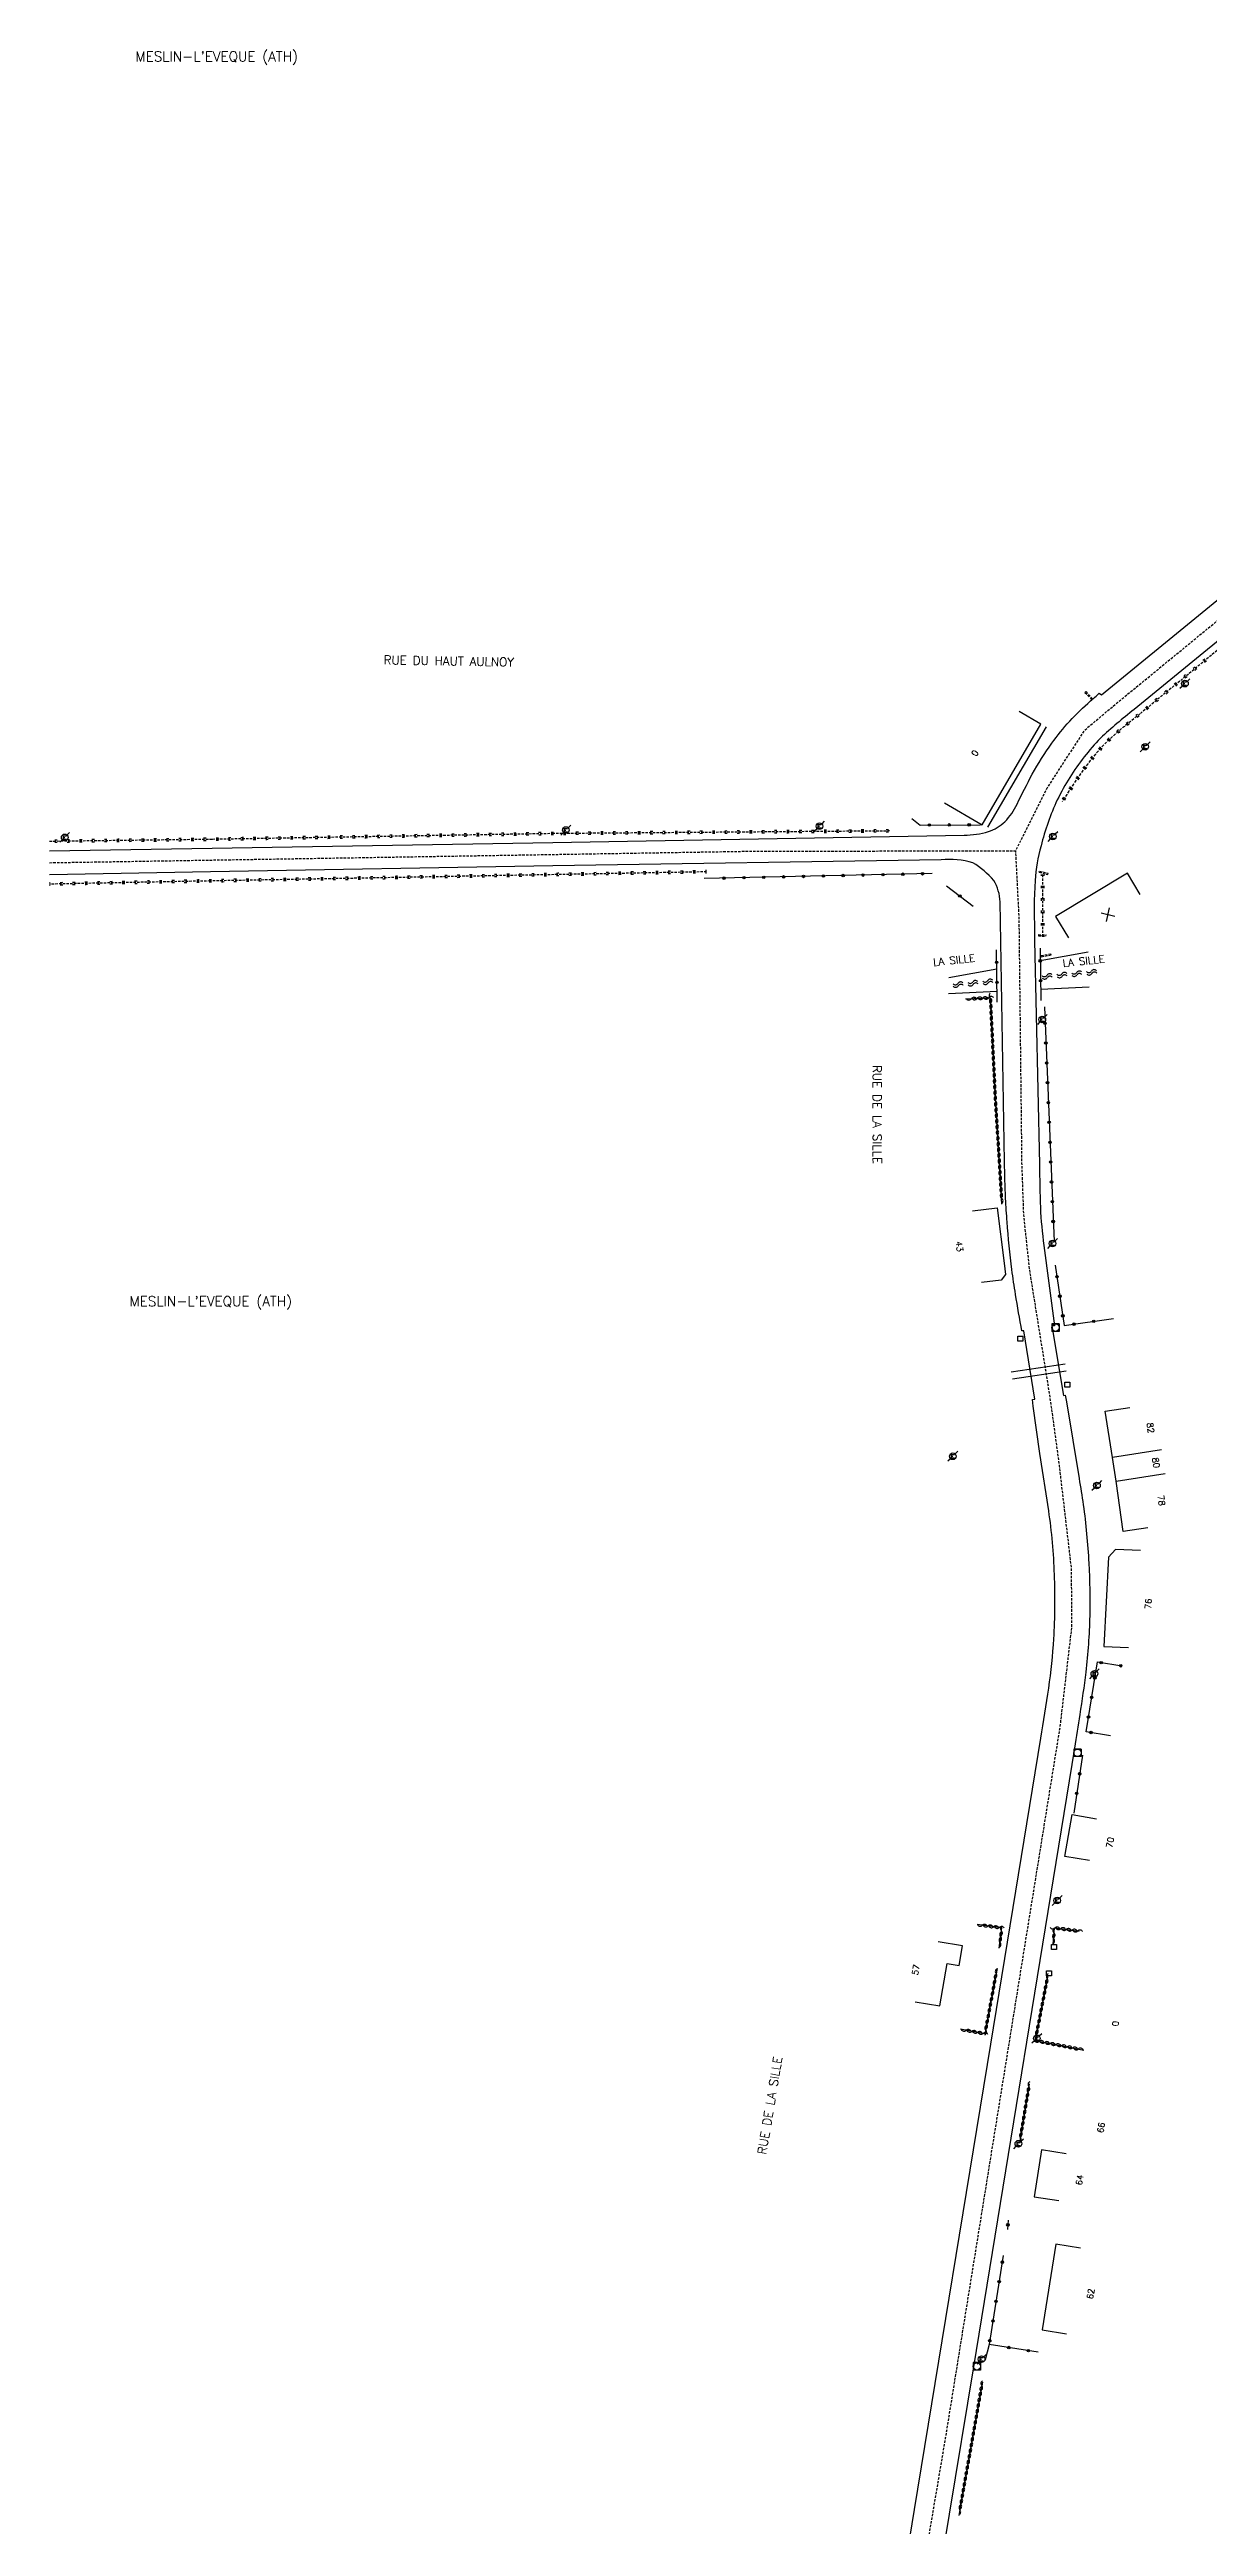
# Model space of a CAD drawing. Header units: millimetres. Extents: x 112999 to 114000, y 149000 to 150000.
# Drawn here: x 113000 to 113233.7, y 149488.7 to 149987.9 of the extents above; entities that cross this region are included whole.
import ezdxf
from ezdxf.enums import TextEntityAlignment as Align

# ---------------------------------------------------------------- set-up
doc = ezdxf.new("R2010")
doc.units = ezdxf.units.MM
doc.linetypes.add('DASHED', pattern=[0.75, 0.5, -0.25])
doc.layers.get('0').update_dxf_attribs({"linetype": 'CONTINUOUS'})
for name, color, linetype in [('W0001', 6, 'DASHED'), ('W0008', 7, 'CONTINUOUS'), ('W0100', 7, 'CONTINUOUS'), ('W0112', 1, 'DASHED'), ('W0220', 5, 'DASHED'), ('W0310', 3, 'CONTINUOUS'), ('W0322', 7, 'CONTINUOUS'), ('W0420', 7, 'CONTINUOUS'), ('W0471', 7, 'CONTINUOUS'), ('W0500', 5, 'DASHED'), ('W0700', 7, 'CONTINUOUS'), ('W0980', 7, 'CONTINUOUS'), ('W0989', 7, 'CONTINUOUS'), ('W0991', 7, 'CONTINUOUS'), ('W1102', 7, 'CONTINUOUS')]:
    doc.layers.add(name, color=color, linetype=linetype)
doc.styles.get("Standard").update_dxf_attribs({"font": 'romans.shx', "width": 0.85})

# ---------------------------------------------------------------- blocks, each defined once
blk = doc.blocks.new('t500o')
at = {"color": 0, "linetype": 'Continuous'}
for centre, start, end in [((-0.5, 0.625), 216.8699, 323.1301), ((0.5, -0.125), 36.8699, 143.1301), ((0.5, -0.625), 36.8699, 143.1301), ((-0.5, 0.125), 216.8699, 323.1301)]:
    blk.add_arc(centre, 0.625, start, end, dxfattribs=at)
blk = doc.blocks.new('t322o')
at = {"color": 0, "linetype": 'Continuous'}
for radius in [0.25, 0.15]:
    blk.add_circle((0, 0), radius, dxfattribs=at)
blk = doc.blocks.new('t310o')
at = {"color": 0, "linetype": 'Continuous'}
for centre, start, end in [((-0.5, 0.38), 216.8699, 323.1304), ((0.5, -0.37), 36.8699, 143.1303)]:
    blk.add_arc(centre, 0.625, start, end, dxfattribs=at)
blk = doc.blocks.new('t991o')
at = {"color": 0, "linetype": 'Continuous'}
for p, q in [((-1, 1), (1, -1)), ((-1, -1), (1, 1))]:
    blk.add_line(p, q, dxfattribs=at)
blk = doc.blocks.new('T471')
for p, q in [((-0.333334, 0.333334), (-0.333334, -0.333334)), ((-0.333334, 0.333334), (0.333334, 0.333334)), ((-0.333334, 0), (0, 0)), ((0.500001, 0.500001), (1.000002, 1.000002)), ((-0.500001, -0.500001), (-1.000002, -1.000002)), ((-0.333334, -0.333334), (0.333334, -0.333334))]:
    blk.add_line(p, q)
blk.add_ellipse((0, 0), major_axis=(0.471405, 0.471405), ratio=1, start_param=5.4977871438, end_param=11.780972451)
blk = doc.blocks.new('t112o')
at = {"color": 0, "linetype": 'Continuous'}
for p, q in [((-0.5, 0.5), (0.5, 0.5)), ((-0.5, -0.5), (-0.5, 0.5)), ((0.5, 0.5), (0.5, -0.5)), ((0.5, -0.5), (-0.5, -0.5))]:
    blk.add_line(p, q, dxfattribs=at)
blk = doc.blocks.new('T420')
for p, q in [((0.75, 0.75), (-0.75, 0.75)), ((-0.75, 0.75), (-0.75, -0.75)), ((0.75, 0.75), (0.75, -0.75)), ((0.75, -0.75), (-0.75, -0.75))]:
    blk.add_line(p, q)
blk.add_ellipse((0, 0), major_axis=(-0.53, 0.53), ratio=1, start_param=3.926991, end_param=10.210176)

msp = doc.modelspace()

# ---------------------------------------------------------------- linework, layer by layer
at = {"layer": 'W0001', "flags": 128}
for points in [[(113000, 149824), (113032.6, 149824.54), (113140.5, 149826.31), (113194.66, 149826.41), (113201, 149839.08), (113208.62, 149850.8), (113215.21, 149856.33), (113309.91, 149934.01), (113328.71, 149949.46)], [(113169.84, 149443.41), (113180.53, 149506.53), (113203.62, 149649.94), (113205.95, 149669.89), (113205.9, 149681.68), (113203.47, 149702.41), (113201.58, 149716.29), (113197.46, 149741.93), (113196.27, 149753.04), (113195.91, 149763.44), (113195.35, 149812.68), (113194.66, 149826.41)]]:
    msp.add_lwpolyline(points, dxfattribs=at)
at = {"layer": 'W0008'}
for p, q in [((113189, 149831.14), (113200.83, 149851.35)), ((113181.15, 149800.87), (113190.81, 149802.63)), ((113209.23, 149805.98), (113199.59, 149804.22)), ((113190.88, 149798.05), (113181.1, 149797.55)), ((113199.68, 149798.5), (113209.45, 149799))]:
    msp.add_line(p, q, dxfattribs=at)
at = {"layer": 'W0008', "flags": 128}
for points in [[(113309.62, 149929.45), (113218.49, 149854.86, 0.0243), (113211.72, 149849.1, 0.056), (113205.57, 149841.2, 0.0277), (113203.01, 149836.65, 0.0497), (113199.75, 149827.39, 0.0507), (113198.54, 149820.43), (113198.34, 149816.39), (113198.4, 149808.33), (113199.43, 149763.18, 0.0061), (113199.61, 149754.5, 0.0209), (113200.31, 149746.85), (113202.43, 149730.69), (113201.91, 149730.63), (113204.25, 149716.65), (113204.64, 149716.71), (113204.87, 149715.31), (113207.41, 149699.88, -0.0056), (113208.25, 149694.6, -0.0218), (113209.36, 149682.82, -0.0193), (113209.55, 149672.18, -0.0233), (113208.75, 149660.87, -0.0084), (113207.56, 149652.33, -0.0031), (113206.51, 149645.57), (113186.11, 149520.87), (113181.21, 149491.18), (113173.31, 149442.87)], [(113000, 149826.42), (113032.78, 149826.94), (113101.4, 149828.06), (113184.26, 149829.57, 0.0777), (113189.13, 149830.29, 0.1087), (113192.47, 149832.26, 0.0734), (113194.94, 149835.82, -0.0127), (113197.98, 149841.82, -0.0306), (113201.92, 149848.07, -0.0301), (113205.52, 149852.51, -0.0229), (113209.74, 149856.61, -0.002), (113211.48, 149858.16), (113211.94, 149857.8), (113272.79, 149907.58)], [(113171.16, 149473.06), (113174.24, 149492.1), (113189.64, 149585.9), (113199.68, 149647.54, 0.005), (113201.29, 149657.66, 0.0197), (113202.34, 149667.6, 0.0251), (113202.44, 149680.54, 0.0288), (113201.3, 149693.39), (113199.52, 149704.94), (113198.17, 149714.5), (113198, 149715.81), (113198.51, 149715.87), (113196.31, 149729.64), (113195.88, 149729.63, -0.0038), (113194.61, 149737, -0.0079), (113193.87, 149741.98, -0.0129), (113192.92, 149751.59, -0.0067), (113192.61, 149756.33, -0.0084), (113192.39, 149763.7), (113191.49, 149816.11, 0.1328), (113190.22, 149820.41, 0.0783), (113186.02, 149823.98, 0.094), (113179.6, 149824.57), (113101.38, 149823.34), (113032.43, 149822.13), (113000, 149821.58)]]:
    msp.add_lwpolyline(points, format="xyb", dxfattribs=at)
at = {"layer": 'W0100'}
for p, q in [((113217.17, 149821.9), (113202.67, 149813.16)), ((113219.75, 149817.62), (113217.17, 149821.9)), ((113202.67, 149813.16), (113205.25, 149808.88))]:
    msp.add_line(p, q, dxfattribs=at)
at = {"layer": 'W0100', "flags": 128}
for points in [[(113180.27, 149836.08), (113187.87, 149831.66), (113199.68, 149851.95), (113195.35, 149854.47)], [(113221.23, 149689.95), (113216.28, 149689.21), (113214.87, 149699.38), (113214.13, 149704.12), (113212.68, 149713.45), (113217.63, 149714.18)], [(113219.76, 149685.35), (113214.76, 149685.61), (113213.34, 149684.05), (113212.41, 149666.05), (113217.4, 149665.8)], [(113209.49, 149622.9), (113204.56, 149623.74), (113205.99, 149632.17), (113210.92, 149631.33)], [(113174.42, 149594.45), (113179.35, 149593.61), (113180.81, 149602.15), (113183.28, 149601.73), (113183.95, 149605.68), (113179.02, 149606.52)], [(113204.79, 149563.79), (113199.86, 149564.58), (113198.36, 149555.13), (113203.3, 149554.35)], [(113207.67, 149544.75), (113202.73, 149545.55), (113199.95, 149528.28), (113204.88, 149527.48)]]:
    msp.add_lwpolyline(points, dxfattribs=at)
at = {"layer": 'W0100'}
msp.add_lwpolyline([(113185.93, 149753.82), (113190.89, 149754.45), (113192.3, 149743.27), (113192.59, 149741), (113191.73, 149739.89), (113187.76, 149739.38)], dxfattribs=at)
at = {"layer": 'W0112'}
for p, q in [((113208.6, 149858.31), (113208.78, 149858.48)), ((113208.6, 149858.31), (113209.93, 149856.89)), ((113208.78, 149858.48), (113210.11, 149857.06)), ((113209.93, 149856.89), (113210.11, 149857.06)), ((113199.35, 149822.06), (113199.41, 149822.31)), ((113199.35, 149822.06), (113201.14, 149821.62)), ((113199.41, 149822.31), (113201.2, 149821.86)), ((113201.14, 149821.62), (113201.2, 149821.86)), ((113199.22, 149809.5), (113199.21, 149809.26)), ((113199.21, 149809.26), (113200.73, 149809.18)), ((113199.22, 149809.5), (113200.75, 149809.43)), ((113200.73, 149809.18), (113200.75, 149809.43)), ((113201.73, 149805.59), (113199.74, 149805.24)), ((113199.78, 149804.99), (113199.74, 149805.24)), ((113201.77, 149805.35), (113199.78, 149804.99)), ((113201.77, 149805.35), (113201.73, 149805.59))]:
    msp.add_line(p, q, dxfattribs=at)
at = {"layer": 'W0220'}
for p, q in [((113310.03, 149928.11), (113219.67, 149854)), ((113228.68, 149861.72), (113228.49, 149861.56)), ((113228.88, 149861.87), (113228.68, 149861.72)), ((113229, 149861.33), (113228.81, 149861.17)), ((113229.19, 149861.49), (113229, 149861.33)), ((113230.62, 149863.3), (113230.42, 149863.14)), ((113230.81, 149863.46), (113230.62, 149863.3)), ((113230.93, 149862.91), (113230.74, 149862.76)), ((113231.13, 149863.07), (113230.93, 149862.91)), ((113232.55, 149864.89), (113232.36, 149864.73)), ((113232.74, 149865.05), (113232.55, 149864.89)), ((113232.87, 149864.5), (113232.67, 149864.34)), ((113233.06, 149864.66), (113232.87, 149864.5)), ((113222.88, 149856.96), (113222.69, 149856.8)), ((113223.08, 149857.12), (113222.88, 149856.96)), ((113223.2, 149856.57), (113223.01, 149856.41)), ((113223.39, 149856.73), (113223.2, 149856.57)), ((113224.82, 149858.54), (113224.62, 149858.39)), ((113225.01, 149858.7), (113224.82, 149858.54)), ((113225.13, 149858.16), (113224.94, 149858)), ((113225.33, 149858.32), (113225.13, 149858.16)), ((113226.75, 149860.13), (113226.56, 149859.97)), ((113226.94, 149860.29), (113226.75, 149860.13)), ((113227.07, 149859.74), (113226.87, 149859.59)), ((113227.26, 149859.9), (113227.07, 149859.74)), ((113216.54, 149851.47), (113215.92, 149850.96)), ((113217.17, 149851.98), (113216.54, 149851.47)), ((113217.07, 149852.22), (113216.88, 149852.06)), ((113217.27, 149852.38), (113217.07, 149852.22)), ((113217.79, 149852.48), (113217.17, 149851.98)), ((113217.39, 149851.83), (113217.19, 149851.67)), ((113217.58, 149851.99), (113217.39, 149851.83)), ((113218.42, 149852.99), (113217.79, 149852.48)), ((113219.05, 149853.49), (113218.42, 149852.99)), ((113219.02, 149853.79), (113218.82, 149853.64)), ((113219.21, 149853.95), (113219.02, 149853.79)), ((113219.67, 149854), (113219.05, 149853.49)), ((113219.33, 149853.4), (113219.14, 149853.25)), ((113219.52, 149853.56), (113219.33, 149853.4)), ((113220.95, 149855.37), (113220.76, 149855.22)), ((113221.14, 149855.53), (113220.95, 149855.37)), ((113221.27, 149854.99), (113221.07, 149854.83)), ((113221.46, 149855.15), (113221.27, 149854.99)), ((113211.24, 149846.49), (113210.7, 149845.87)), ((113211.79, 149847.1), (113211.24, 149846.49)), ((113211.5, 149847.16), (113211.33, 149846.97)), ((113211.67, 149847.34), (113211.5, 149847.16)), ((113211.87, 149846.82), (113211.7, 149846.63)), ((113212.35, 149847.7), (113211.79, 149847.1)), ((113212.04, 149847), (113211.87, 149846.82)), ((113212.93, 149848.29), (113212.35, 149847.7)), ((113213.51, 149848.84), (113212.93, 149848.29)), ((113213.27, 149848.95), (113213.08, 149848.78)), ((113213.45, 149849.12), (113213.27, 149848.95)), ((113213.61, 149848.59), (113213.43, 149848.42)), ((113214.1, 149849.38), (113213.51, 149848.84)), ((113213.79, 149848.76), (113213.61, 149848.59)), ((113214.7, 149849.92), (113214.1, 149849.38)), ((113215.31, 149850.44), (113214.7, 149849.92)), ((113215.14, 149850.63), (113214.95, 149850.47)), ((113215.33, 149850.79), (113215.14, 149850.63)), ((113215.46, 149850.25), (113215.27, 149850.09)), ((113215.92, 149850.96), (113215.31, 149850.44)), ((113215.65, 149850.41), (113215.46, 149850.25)), ((113207.21, 149841.24), (113206.75, 149840.55)), ((113206.89, 149841.2), (113206.75, 149841)), ((113207.03, 149841.41), (113206.89, 149841.2)), ((113207.69, 149841.92), (113207.21, 149841.24)), ((113208.17, 149842.6), (113207.69, 149841.92)), ((113208.66, 149843.27), (113208.17, 149842.6)), ((113208.33, 149843.25), (113208.19, 149843.05)), ((113208.48, 149843.46), (113208.33, 149843.25)), ((113208.74, 149842.96), (113208.59, 149842.76)), ((113209.15, 149843.93), (113208.66, 149843.27)), ((113208.88, 149843.16), (113208.74, 149842.96)), ((113209.66, 149844.59), (113209.15, 149843.93)), ((113210.17, 149845.23), (113209.66, 149844.59)), ((113209.86, 149845.25), (113209.71, 149845.05)), ((113210.02, 149845.44), (113209.86, 149845.25)), ((113210.25, 149844.93), (113210.1, 149844.74)), ((113210.7, 149845.87), (113210.17, 149845.23)), ((113210.41, 149845.13), (113210.25, 149844.93)), ((113204.47, 149837.04), (113204.02, 149836.34)), ((113204.15, 149837.01), (113204.02, 149836.8)), ((113204.29, 149837.22), (113204.15, 149837.01)), ((113204.57, 149836.74), (113204.44, 149836.53)), ((113204.92, 149837.75), (113204.47, 149837.04)), ((113204.71, 149836.95), (113204.57, 149836.74)), ((113205.37, 149838.45), (113204.92, 149837.75)), ((113205.83, 149839.15), (113205.37, 149838.45)), ((113205.5, 149839.12), (113205.37, 149838.91)), ((113205.64, 149839.33), (113205.5, 149839.12)), ((113205.92, 149838.84), (113205.79, 149838.63)), ((113206.28, 149839.85), (113205.83, 149839.15)), ((113206.06, 149839.05), (113205.92, 149838.84)), ((113206.75, 149840.55), (113206.28, 149839.85)), ((113207.3, 149840.92), (113207.16, 149840.72)), ((113207.44, 149841.13), (113207.3, 149840.92)), ((113000, 149828.35), (113032.83, 149828.77)), ((113001.04, 149828.62), (113001.29, 149828.62)), ((113001.05, 149828.12), (113001.3, 149828.12)), ((113001.29, 149828.62), (113001.54, 149828.62)), ((113001.3, 149828.12), (113001.55, 149828.12)), ((113003.54, 149828.65), (113003.79, 149828.65)), ((113003.55, 149828.15), (113003.8, 149828.15)), ((113003.79, 149828.65), (113004.04, 149828.65)), ((113003.8, 149828.15), (113004.05, 149828.15)), ((113006.04, 149828.68), (113006.29, 149828.68)), ((113006.05, 149828.18), (113006.3, 149828.18)), ((113006.29, 149828.68), (113006.54, 149828.68)), ((113006.3, 149828.18), (113006.55, 149828.18)), ((113008.54, 149828.71), (113008.79, 149828.71)), ((113008.55, 149828.21), (113008.8, 149828.21)), ((113008.79, 149828.71), (113009.04, 149828.72)), ((113008.8, 149828.21), (113009.05, 149828.22)), ((113011.04, 149828.74), (113011.29, 149828.74)), ((113011.05, 149828.24), (113011.3, 149828.24)), ((113011.29, 149828.74), (113011.54, 149828.75)), ((113011.3, 149828.24), (113011.55, 149828.25)), ((113013.54, 149828.77), (113013.79, 149828.78)), ((113013.54, 149828.27), (113013.79, 149828.28)), ((113013.79, 149828.78), (113014.04, 149828.78)), ((113013.79, 149828.28), (113014.04, 149828.28)), ((113016.04, 149828.8), (113016.29, 149828.81)), ((113016.04, 149828.3), (113016.29, 149828.31)), ((113016.29, 149828.81), (113016.54, 149828.81)), ((113016.29, 149828.31), (113016.54, 149828.31)), ((113018.54, 149828.84), (113018.79, 149828.84)), ((113018.54, 149828.34), (113018.79, 149828.34)), ((113018.79, 149828.84), (113019.04, 149828.84)), ((113018.79, 149828.34), (113019.04, 149828.34)), ((113021.04, 149828.87), (113021.29, 149828.87)), ((113021.04, 149828.37), (113021.29, 149828.37)), ((113021.29, 149828.87), (113021.54, 149828.87)), ((113021.29, 149828.37), (113021.54, 149828.37)), ((113023.54, 149828.9), (113023.79, 149828.9)), ((113023.54, 149828.4), (113023.79, 149828.4)), ((113023.79, 149828.9), (113024.04, 149828.91)), ((113023.79, 149828.4), (113024.04, 149828.41)), ((113026.04, 149828.93), (113026.29, 149828.93)), ((113026.04, 149828.43), (113026.29, 149828.43)), ((113026.29, 149828.93), (113026.54, 149828.94)), ((113026.29, 149828.43), (113026.54, 149828.44)), ((113028.54, 149828.96), (113028.79, 149828.97)), ((113028.54, 149828.46), (113028.79, 149828.47)), ((113028.79, 149828.97), (113029.04, 149828.97)), ((113028.79, 149828.47), (113029.04, 149828.47)), ((113031.04, 149828.99), (113031.29, 149829)), ((113031.04, 149828.49), (113031.29, 149828.5)), ((113031.29, 149829), (113031.54, 149829)), ((113031.29, 149828.5), (113031.54, 149828.5)), ((113032.83, 149828.77), (113101.29, 149829.93)), ((113033.54, 149829.03), (113033.79, 149829.03)), ((113033.54, 149828.53), (113033.79, 149828.53)), ((113033.79, 149829.03), (113034.04, 149829.04)), ((113033.79, 149828.53), (113034.04, 149828.54)), ((113036.04, 149829.07), (113036.29, 149829.07)), ((113036.04, 149828.57), (113036.29, 149828.57)), ((113036.29, 149829.07), (113036.54, 149829.08)), ((113036.29, 149828.57), (113036.54, 149828.58)), ((113038.54, 149829.11), (113038.79, 149829.12)), ((113038.54, 149828.61), (113038.79, 149828.62)), ((113038.79, 149829.12), (113039.04, 149829.12)), ((113038.79, 149828.62), (113039.04, 149828.62)), ((113041.03, 149829.16), (113041.28, 149829.16)), ((113041.04, 149828.66), (113041.29, 149828.66)), ((113041.28, 149829.16), (113041.53, 149829.16)), ((113041.29, 149828.66), (113041.54, 149828.66)), ((113043.53, 149829.2), (113043.78, 149829.2)), ((113043.54, 149828.7), (113043.79, 149828.7)), ((113043.78, 149829.2), (113044.03, 149829.21)), ((113043.79, 149828.7), (113044.04, 149828.71)), ((113046.03, 149829.24), (113046.28, 149829.24)), ((113046.04, 149828.74), (113046.29, 149828.74)), ((113046.28, 149829.24), (113046.53, 149829.25)), ((113046.29, 149828.74), (113046.54, 149828.75)), ((113048.53, 149829.28), (113048.78, 149829.29)), ((113048.54, 149828.78), (113048.79, 149828.79)), ((113048.78, 149829.29), (113049.03, 149829.29)), ((113048.79, 149828.79), (113049.04, 149828.79)), ((113051.03, 149829.33), (113051.28, 149829.33)), ((113051.04, 149828.83), (113051.29, 149828.83)), ((113051.28, 149829.33), (113051.53, 149829.33)), ((113051.29, 149828.83), (113051.54, 149828.83)), ((113053.53, 149829.37), (113053.78, 149829.37)), ((113053.54, 149828.87), (113053.79, 149828.87)), ((113053.78, 149829.37), (113054.03, 149829.38)), ((113053.79, 149828.87), (113054.04, 149828.88)), ((113056.03, 149829.41), (113056.28, 149829.41)), ((113056.04, 149828.91), (113056.29, 149828.92)), ((113056.28, 149829.41), (113056.53, 149829.42)), ((113056.29, 149828.92), (113056.54, 149828.92)), ((113058.53, 149829.45), (113058.78, 149829.46)), ((113058.54, 149828.95), (113058.79, 149828.96)), ((113058.78, 149829.46), (113059.03, 149829.46)), ((113058.79, 149828.96), (113059.04, 149828.96)), ((113061.03, 149829.5), (113061.28, 149829.5)), ((113061.04, 149829), (113061.29, 149829)), ((113061.28, 149829.5), (113061.53, 149829.5)), ((113061.29, 149829), (113061.54, 149829)), ((113063.53, 149829.54), (113063.78, 149829.54)), ((113063.54, 149829.04), (113063.79, 149829.04)), ((113063.78, 149829.54), (113064.03, 149829.55)), ((113063.79, 149829.04), (113064.04, 149829.05)), ((113066.03, 149829.58), (113066.28, 149829.58)), ((113066.04, 149829.08), (113066.29, 149829.08)), ((113066.28, 149829.58), (113066.53, 149829.59)), ((113066.29, 149829.08), (113066.54, 149829.09)), ((113068.53, 149829.62), (113068.78, 149829.63)), ((113068.54, 149829.12), (113068.79, 149829.13)), ((113068.78, 149829.63), (113069.03, 149829.63)), ((113068.79, 149829.13), (113069.04, 149829.13)), ((113071.03, 149829.67), (113071.28, 149829.67)), ((113071.04, 149829.17), (113071.29, 149829.17)), ((113071.28, 149829.67), (113071.53, 149829.67)), ((113071.29, 149829.17), (113071.54, 149829.17)), ((113073.53, 149829.71), (113073.78, 149829.71)), ((113073.54, 149829.21), (113073.79, 149829.21)), ((113073.78, 149829.71), (113074.03, 149829.72)), ((113073.79, 149829.21), (113074.04, 149829.22)), ((113076.03, 149829.75), (113076.28, 149829.76)), ((113076.04, 149829.25), (113076.29, 149829.26)), ((113076.28, 149829.76), (113076.53, 149829.76)), ((113076.29, 149829.26), (113076.54, 149829.26)), ((113078.53, 149829.79), (113078.78, 149829.8)), ((113078.54, 149829.29), (113078.79, 149829.3)), ((113078.78, 149829.8), (113079.03, 149829.8)), ((113078.79, 149829.3), (113079.04, 149829.3)), ((113081.03, 149829.84), (113081.28, 149829.84)), ((113081.04, 149829.34), (113081.29, 149829.34)), ((113081.28, 149829.84), (113081.53, 149829.84)), ((113081.29, 149829.34), (113081.54, 149829.34)), ((113083.53, 149829.88), (113083.78, 149829.88)), ((113083.54, 149829.38), (113083.79, 149829.38)), ((113083.78, 149829.88), (113084.03, 149829.89)), ((113083.79, 149829.38), (113084.04, 149829.39)), ((113086.03, 149829.92), (113086.28, 149829.92)), ((113086.04, 149829.42), (113086.29, 149829.43)), ((113086.28, 149829.92), (113086.53, 149829.93)), ((113086.29, 149829.43), (113086.54, 149829.43)), ((113088.53, 149829.96), (113088.78, 149829.97)), ((113088.54, 149829.46), (113088.79, 149829.47)), ((113088.78, 149829.97), (113089.03, 149829.97)), ((113088.79, 149829.47), (113089.04, 149829.47)), ((113091.03, 149830.01), (113091.28, 149830.01)), ((113091.04, 149829.51), (113091.29, 149829.51)), ((113091.28, 149830.01), (113091.53, 149830.01)), ((113091.29, 149829.51), (113091.54, 149829.51)), ((113093.53, 149830.05), (113093.78, 149830.05)), ((113093.54, 149829.55), (113093.79, 149829.55)), ((113093.78, 149830.05), (113094.03, 149830.06)), ((113093.79, 149829.55), (113094.04, 149829.56)), ((113096.03, 149830.09), (113096.28, 149830.1)), ((113096.04, 149829.59), (113096.29, 149829.6)), ((113096.28, 149830.1), (113096.53, 149830.1)), ((113096.29, 149829.6), (113096.54, 149829.6)), ((113098.53, 149830.13), (113098.78, 149830.14)), ((113098.54, 149829.63), (113098.79, 149829.64)), ((113098.78, 149830.14), (113099.03, 149830.14)), ((113098.79, 149829.64), (113099.04, 149829.64)), ((113101.03, 149830.18), (113101.28, 149830.18)), ((113101.03, 149829.68), (113101.28, 149829.68)), ((113101.28, 149830.18), (113101.28, 149830.18)), ((113101.28, 149829.68), (113101.29, 149829.68)), ((113101.29, 149829.93), (113169.23, 149830.46)), ((113101.29, 149830.18), (113101.53, 149830.18)), ((113101.29, 149829.68), (113101.53, 149829.68)), ((113103.53, 149830.2), (113103.78, 149830.2)), ((113103.53, 149829.7), (113103.78, 149829.7)), ((113103.78, 149830.2), (113104.03, 149830.2)), ((113103.78, 149829.7), (113104.03, 149829.7)), ((113106.03, 149830.22), (113106.28, 149830.22)), ((113106.03, 149829.72), (113106.28, 149829.72)), ((113106.28, 149830.22), (113106.53, 149830.22)), ((113106.28, 149829.72), (113106.53, 149829.72)), ((113108.53, 149830.24), (113108.78, 149830.24)), ((113108.53, 149829.74), (113108.78, 149829.74)), ((113108.78, 149830.24), (113109.03, 149830.24)), ((113108.78, 149829.74), (113109.03, 149829.74)), ((113111.03, 149830.26), (113111.28, 149830.26)), ((113111.03, 149829.76), (113111.28, 149829.76)), ((113111.28, 149830.26), (113111.53, 149830.26)), ((113111.28, 149829.76), (113111.53, 149829.76)), ((113113.53, 149830.28), (113113.78, 149830.28)), ((113113.53, 149829.78), (113113.78, 149829.78)), ((113113.78, 149830.28), (113114.03, 149830.28)), ((113113.78, 149829.78), (113114.03, 149829.78)), ((113116.03, 149830.3), (113116.28, 149830.3)), ((113116.03, 149829.8), (113116.28, 149829.8)), ((113116.28, 149830.3), (113116.53, 149830.3)), ((113116.28, 149829.8), (113116.53, 149829.8)), ((113118.53, 149830.32), (113118.78, 149830.32)), ((113118.53, 149829.82), (113118.78, 149829.82)), ((113118.78, 149830.32), (113119.03, 149830.32)), ((113118.78, 149829.82), (113119.03, 149829.82)), ((113121.03, 149830.34), (113121.28, 149830.34)), ((113121.03, 149829.84), (113121.28, 149829.84)), ((113121.28, 149830.34), (113121.53, 149830.34)), ((113121.28, 149829.84), (113121.53, 149829.84)), ((113123.53, 149830.35), (113123.78, 149830.36)), ((113123.53, 149829.85), (113123.78, 149829.86)), ((113123.78, 149830.36), (113124.03, 149830.36)), ((113123.78, 149829.86), (113124.03, 149829.86)), ((113126.03, 149830.37), (113126.28, 149830.38)), ((113126.03, 149829.87), (113126.28, 149829.88)), ((113126.28, 149830.38), (113126.53, 149830.38)), ((113126.28, 149829.88), (113126.53, 149829.88)), ((113128.53, 149830.39), (113128.78, 149830.4)), ((113128.53, 149829.89), (113128.78, 149829.9)), ((113128.78, 149830.4), (113129.03, 149830.4)), ((113128.78, 149829.9), (113129.03, 149829.9)), ((113131.03, 149830.41), (113131.28, 149830.42)), ((113131.03, 149829.91), (113131.28, 149829.92)), ((113131.28, 149830.42), (113131.53, 149830.42)), ((113131.28, 149829.92), (113131.53, 149829.92)), ((113133.53, 149830.43), (113133.78, 149830.44)), ((113133.53, 149829.93), (113133.78, 149829.94)), ((113133.78, 149830.44), (113134.03, 149830.44)), ((113133.78, 149829.94), (113134.03, 149829.94)), ((113136.03, 149830.45), (113136.28, 149830.45)), ((113136.03, 149829.95), (113136.28, 149829.95)), ((113136.28, 149830.45), (113136.53, 149830.46)), ((113136.28, 149829.95), (113136.53, 149829.96)), ((113138.53, 149830.47), (113138.78, 149830.47)), ((113138.53, 149829.97), (113138.78, 149829.97)), ((113138.78, 149830.47), (113139.03, 149830.48)), ((113138.78, 149829.97), (113139.03, 149829.98)), ((113141.03, 149830.49), (113141.28, 149830.49)), ((113141.03, 149829.99), (113141.28, 149829.99)), ((113141.28, 149830.49), (113141.53, 149830.5)), ((113141.28, 149829.99), (113141.53, 149830)), ((113143.53, 149830.51), (113143.78, 149830.51)), ((113143.53, 149830.01), (113143.78, 149830.01)), ((113143.78, 149830.51), (113144.03, 149830.52)), ((113143.78, 149830.01), (113144.03, 149830.02)), ((113146.03, 149830.53), (113146.28, 149830.53)), ((113146.03, 149830.03), (113146.28, 149830.03)), ((113146.28, 149830.53), (113146.53, 149830.54)), ((113146.28, 149830.03), (113146.53, 149830.04)), ((113148.53, 149830.55), (113148.78, 149830.55)), ((113148.53, 149830.05), (113148.78, 149830.05)), ((113148.78, 149830.55), (113149.03, 149830.56)), ((113148.78, 149830.05), (113149.03, 149830.06)), ((113151.03, 149830.57), (113151.28, 149830.57)), ((113151.03, 149830.07), (113151.28, 149830.07)), ((113151.28, 149830.57), (113151.53, 149830.57)), ((113151.28, 149830.07), (113151.53, 149830.07)), ((113153.53, 149830.59), (113153.78, 149830.59)), ((113153.53, 149830.09), (113153.78, 149830.09)), ((113153.78, 149830.59), (113154.03, 149830.59)), ((113153.78, 149830.09), (113154.03, 149830.09)), ((113156.03, 149830.61), (113156.28, 149830.61)), ((113156.03, 149830.11), (113156.28, 149830.11)), ((113156.28, 149830.61), (113156.53, 149830.61)), ((113156.28, 149830.11), (113156.53, 149830.11)), ((113158.53, 149830.63), (113158.78, 149830.63)), ((113158.53, 149830.13), (113158.78, 149830.13)), ((113158.78, 149830.63), (113159.03, 149830.63)), ((113158.78, 149830.13), (113159.03, 149830.13)), ((113161.03, 149830.65), (113161.28, 149830.65)), ((113161.03, 149830.15), (113161.28, 149830.15)), ((113161.28, 149830.65), (113161.53, 149830.65)), ((113161.28, 149830.15), (113161.53, 149830.15)), ((113163.53, 149830.67), (113163.78, 149830.67)), ((113163.53, 149830.17), (113163.78, 149830.17)), ((113163.78, 149830.67), (113164.03, 149830.67)), ((113163.78, 149830.17), (113164.03, 149830.17)), ((113166.03, 149830.69), (113166.28, 149830.69)), ((113166.03, 149830.19), (113166.28, 149830.19)), ((113166.28, 149830.69), (113166.53, 149830.69)), ((113166.28, 149830.19), (113166.53, 149830.19)), ((113168.53, 149830.71), (113168.78, 149830.71)), ((113168.53, 149830.21), (113168.78, 149830.21)), ((113168.78, 149830.71), (113169.03, 149830.71)), ((113168.78, 149830.21), (113169.03, 149830.21)), ((113132.38, 149822.16), (113032.4, 149820.32)), ((113064.88, 149821.16), (113064.63, 149821.16)), ((113065.13, 149821.17), (113064.88, 149821.16)), ((113067.38, 149821.21), (113067.13, 149821.21)), ((113067.63, 149821.22), (113067.38, 149821.21)), ((113069.88, 149821.26), (113069.63, 149821.25)), ((113070.13, 149821.26), (113069.88, 149821.26)), ((113072.38, 149821.3), (113072.13, 149821.3)), ((113072.63, 149821.31), (113072.38, 149821.3)), ((113074.88, 149821.35), (113074.63, 149821.34)), ((113075.13, 149821.35), (113074.88, 149821.35)), ((113077.38, 149821.39), (113077.13, 149821.39)), ((113077.63, 149821.4), (113077.38, 149821.39)), ((113079.88, 149821.44), (113079.63, 149821.44)), ((113080.13, 149821.45), (113079.88, 149821.44)), ((113082.38, 149821.49), (113082.13, 149821.48)), ((113082.63, 149821.49), (113082.38, 149821.49)), ((113084.88, 149821.53), (113084.63, 149821.53)), ((113085.13, 149821.54), (113084.88, 149821.53)), ((113087.38, 149821.58), (113087.13, 149821.57)), ((113087.63, 149821.58), (113087.38, 149821.58)), ((113089.88, 149821.63), (113089.63, 149821.62)), ((113090.13, 149821.63), (113089.88, 149821.63)), ((113092.38, 149821.67), (113092.13, 149821.67)), ((113092.39, 149821.17), (113092.14, 149821.17)), ((113092.63, 149821.68), (113092.38, 149821.67)), ((113092.64, 149821.18), (113092.39, 149821.17)), ((113094.88, 149821.72), (113094.63, 149821.71)), ((113094.89, 149821.22), (113094.64, 149821.21)), ((113095.13, 149821.72), (113094.88, 149821.72)), ((113095.14, 149821.22), (113094.89, 149821.22)), ((113097.38, 149821.76), (113097.13, 149821.76)), ((113097.39, 149821.26), (113097.14, 149821.26)), ((113097.63, 149821.77), (113097.38, 149821.76)), ((113097.64, 149821.27), (113097.39, 149821.26)), ((113099.88, 149821.81), (113099.63, 149821.81)), ((113099.89, 149821.31), (113099.64, 149821.31)), ((113100.13, 149821.81), (113099.88, 149821.81)), ((113100.14, 149821.31), (113099.89, 149821.31)), ((113102.38, 149821.86), (113102.13, 149821.85)), ((113102.38, 149821.36), (113102.13, 149821.35)), ((113102.63, 149821.86), (113102.38, 149821.86)), ((113102.63, 149821.36), (113102.38, 149821.36)), ((113104.88, 149821.9), (113104.63, 149821.9)), ((113104.88, 149821.4), (113104.63, 149821.4)), ((113105.12, 149821.91), (113104.88, 149821.9)), ((113105.13, 149821.41), (113104.88, 149821.4)), ((113107.37, 149821.95), (113107.12, 149821.94)), ((113107.38, 149821.45), (113107.13, 149821.44)), ((113107.62, 149821.95), (113107.37, 149821.95)), ((113107.63, 149821.45), (113107.38, 149821.45)), ((113109.87, 149821.99), (113109.62, 149821.99)), ((113109.88, 149821.49), (113109.63, 149821.49)), ((113110.12, 149822), (113109.87, 149821.99)), ((113110.13, 149821.5), (113109.88, 149821.49)), ((113112.37, 149822.04), (113112.12, 149822.04)), ((113112.38, 149821.54), (113112.13, 149821.54)), ((113112.62, 149822.04), (113112.37, 149822.04)), ((113112.63, 149821.55), (113112.38, 149821.54)), ((113114.87, 149822.09), (113114.62, 149822.08)), ((113114.88, 149821.59), (113114.63, 149821.58)), ((113115.12, 149822.09), (113114.87, 149822.09)), ((113115.13, 149821.59), (113114.88, 149821.59)), ((113117.37, 149822.13), (113117.12, 149822.13)), ((113117.38, 149821.63), (113117.13, 149821.63)), ((113117.62, 149822.14), (113117.37, 149822.13)), ((113117.63, 149821.64), (113117.38, 149821.63)), ((113119.87, 149822.18), (113119.62, 149822.17)), ((113119.88, 149821.68), (113119.63, 149821.67)), ((113120.12, 149822.18), (113119.87, 149822.18)), ((113120.13, 149821.68), (113119.88, 149821.68)), ((113122.37, 149822.22), (113122.12, 149822.22)), ((113122.38, 149821.72), (113122.13, 149821.72)), ((113122.62, 149822.23), (113122.37, 149822.22)), ((113122.63, 149821.73), (113122.38, 149821.72)), ((113124.87, 149822.27), (113124.62, 149822.27)), ((113124.88, 149821.77), (113124.63, 149821.77)), ((113125.12, 149822.28), (113124.87, 149822.27)), ((113125.13, 149821.78), (113124.88, 149821.77)), ((113127.37, 149822.32), (113127.12, 149822.31)), ((113127.38, 149821.82), (113127.13, 149821.81)), ((113127.62, 149822.32), (113127.37, 149822.32)), ((113127.63, 149821.82), (113127.38, 149821.82)), ((113129.87, 149822.36), (113129.62, 149822.36)), ((113129.88, 149821.86), (113129.63, 149821.86)), ((113130.12, 149822.37), (113129.87, 149822.36)), ((113130.13, 149821.87), (113129.88, 149821.86)), ((113132.37, 149822.41), (113132.12, 149822.4)), ((113132.38, 149821.91), (113132.13, 149821.9)), ((113199.79, 149821.59), (113199.79, 149821.34)), ((113200.04, 149821.59), (113200.03, 149809.19)), ((113200.29, 149821.59), (113200.29, 149821.34)), ((113032.4, 149820.32), (113000, 149819.68)), ((113000.14, 149819.93), (113000, 149819.93)), ((113000.15, 149819.43), (113000, 149819.43)), ((113002.39, 149819.97), (113002.14, 149819.97)), ((113002.4, 149819.47), (113002.15, 149819.47)), ((113002.64, 149819.98), (113002.39, 149819.97)), ((113002.65, 149819.48), (113002.4, 149819.47)), ((113004.89, 149820.02), (113004.64, 149820.02)), ((113004.9, 149819.52), (113004.65, 149819.52)), ((113005.14, 149820.03), (113004.89, 149820.02)), ((113005.15, 149819.53), (113004.9, 149819.52)), ((113007.39, 149820.07), (113007.14, 149820.07)), ((113007.4, 149819.57), (113007.15, 149819.57)), ((113007.64, 149820.08), (113007.39, 149820.07)), ((113007.65, 149819.58), (113007.4, 149819.57)), ((113009.89, 149820.12), (113009.64, 149820.12)), ((113009.9, 149819.62), (113009.65, 149819.62)), ((113010.14, 149820.13), (113009.89, 149820.12)), ((113010.15, 149819.63), (113009.9, 149819.62)), ((113012.39, 149820.17), (113012.14, 149820.17)), ((113012.4, 149819.67), (113012.15, 149819.67)), ((113012.64, 149820.18), (113012.39, 149820.17)), ((113012.65, 149819.68), (113012.4, 149819.67)), ((113014.89, 149820.22), (113014.64, 149820.21)), ((113014.9, 149819.72), (113014.65, 149819.71)), ((113015.14, 149820.22), (113014.89, 149820.22)), ((113015.15, 149819.72), (113014.9, 149819.72)), ((113017.39, 149820.27), (113017.14, 149820.26)), ((113017.4, 149819.77), (113017.15, 149819.76)), ((113017.64, 149820.27), (113017.39, 149820.27)), ((113017.65, 149819.77), (113017.4, 149819.77)), ((113019.89, 149820.32), (113019.64, 149820.31)), ((113019.9, 149819.82), (113019.65, 149819.81)), ((113020.14, 149820.32), (113019.89, 149820.32)), ((113020.15, 149819.82), (113019.9, 149819.82)), ((113022.39, 149820.37), (113022.14, 149820.36)), ((113022.4, 149819.87), (113022.15, 149819.86)), ((113022.64, 149820.37), (113022.39, 149820.37)), ((113022.65, 149819.87), (113022.4, 149819.87)), ((113024.89, 149820.42), (113024.64, 149820.41)), ((113024.9, 149819.92), (113024.65, 149819.91)), ((113025.14, 149820.42), (113024.89, 149820.42)), ((113025.15, 149819.92), (113024.9, 149819.92)), ((113027.39, 149820.47), (113027.14, 149820.46)), ((113027.4, 149819.97), (113027.15, 149819.96)), ((113027.64, 149820.47), (113027.39, 149820.47)), ((113027.65, 149819.97), (113027.4, 149819.97)), ((113029.89, 149820.52), (113029.64, 149820.51)), ((113029.9, 149820.02), (113029.65, 149820.01)), ((113030.14, 149820.52), (113029.89, 149820.52)), ((113030.15, 149820.02), (113029.9, 149820.02)), ((113032.39, 149820.57), (113032.14, 149820.56)), ((113032.4, 149820.07), (113032.15, 149820.06)), ((113032.4, 149820.57), (113032.39, 149820.57)), ((113032.64, 149820.57), (113032.4, 149820.57)), ((113032.41, 149820.07), (113032.4, 149820.07)), ((113032.65, 149820.07), (113032.41, 149820.07)), ((113034.89, 149820.61), (113034.64, 149820.61)), ((113034.9, 149820.11), (113034.65, 149820.11)), ((113035.14, 149820.62), (113034.89, 149820.61)), ((113035.15, 149820.12), (113034.9, 149820.11)), ((113037.39, 149820.66), (113037.14, 149820.65)), ((113037.4, 149820.16), (113037.15, 149820.15)), ((113037.64, 149820.66), (113037.39, 149820.66)), ((113037.65, 149820.16), (113037.4, 149820.16)), ((113039.89, 149820.7), (113039.64, 149820.7)), ((113039.9, 149820.2), (113039.65, 149820.2)), ((113040.14, 149820.71), (113039.89, 149820.7)), ((113040.15, 149820.21), (113039.9, 149820.2)), ((113042.39, 149820.75), (113042.14, 149820.75)), ((113042.39, 149820.25), (113042.14, 149820.25)), ((113042.64, 149820.75), (113042.39, 149820.75)), ((113042.64, 149820.25), (113042.39, 149820.25)), ((113044.89, 149820.8), (113044.64, 149820.79)), ((113044.89, 149820.3), (113044.64, 149820.29)), ((113045.14, 149820.8), (113044.89, 149820.8)), ((113045.14, 149820.3), (113044.89, 149820.3)), ((113047.38, 149820.84), (113047.13, 149820.84)), ((113047.39, 149820.34), (113047.14, 149820.34)), ((113047.63, 149820.85), (113047.38, 149820.84)), ((113047.64, 149820.35), (113047.39, 149820.34)), ((113049.88, 149820.89), (113049.63, 149820.88)), ((113049.89, 149820.39), (113049.64, 149820.38)), ((113050.13, 149820.89), (113049.88, 149820.89)), ((113050.14, 149820.39), (113049.89, 149820.39)), ((113052.38, 149820.93), (113052.13, 149820.93)), ((113052.39, 149820.43), (113052.14, 149820.43)), ((113052.63, 149820.94), (113052.38, 149820.93)), ((113052.64, 149820.44), (113052.39, 149820.43)), ((113054.88, 149820.98), (113054.63, 149820.98)), ((113054.89, 149820.48), (113054.64, 149820.48)), ((113055.13, 149820.98), (113054.88, 149820.98)), ((113055.14, 149820.48), (113054.89, 149820.48)), ((113057.38, 149821.03), (113057.13, 149821.02)), ((113057.39, 149820.53), (113057.14, 149820.52)), ((113057.63, 149821.03), (113057.38, 149821.03)), ((113057.64, 149820.53), (113057.39, 149820.53)), ((113059.88, 149821.07), (113059.63, 149821.07)), ((113059.89, 149820.57), (113059.64, 149820.57)), ((113060.13, 149821.08), (113059.88, 149821.07)), ((113060.14, 149820.58), (113059.89, 149820.57)), ((113062.38, 149821.12), (113062.13, 149821.11)), ((113062.39, 149820.62), (113062.14, 149820.61)), ((113062.63, 149821.12), (113062.38, 149821.12)), ((113062.64, 149820.62), (113062.39, 149820.62)), ((113064.89, 149820.66), (113064.64, 149820.66)), ((113065.14, 149820.67), (113064.89, 149820.66)), ((113067.39, 149820.71), (113067.14, 149820.71)), ((113067.64, 149820.72), (113067.39, 149820.71)), ((113069.89, 149820.76), (113069.64, 149820.75)), ((113070.14, 149820.76), (113069.89, 149820.76)), ((113072.39, 149820.8), (113072.14, 149820.8)), ((113072.64, 149820.81), (113072.39, 149820.8)), ((113074.89, 149820.85), (113074.64, 149820.84)), ((113075.14, 149820.85), (113074.89, 149820.85)), ((113077.39, 149820.9), (113077.14, 149820.89)), ((113077.64, 149820.9), (113077.39, 149820.9)), ((113079.89, 149820.94), (113079.64, 149820.94)), ((113080.14, 149820.95), (113079.89, 149820.94)), ((113082.39, 149820.99), (113082.14, 149820.98)), ((113082.64, 149820.99), (113082.39, 149820.99)), ((113084.89, 149821.03), (113084.64, 149821.03)), ((113085.14, 149821.04), (113084.89, 149821.03)), ((113087.39, 149821.08), (113087.14, 149821.07)), ((113087.64, 149821.08), (113087.39, 149821.08)), ((113089.89, 149821.13), (113089.64, 149821.12)), ((113090.14, 149821.13), (113089.89, 149821.13)), ((113199.79, 149819.34), (113199.79, 149819.09)), ((113199.79, 149819.09), (113199.79, 149818.84)), ((113199.79, 149816.84), (113199.79, 149816.59)), ((113199.79, 149816.59), (113199.79, 149816.34)), ((113200.29, 149819.34), (113200.29, 149819.09)), ((113200.29, 149819.09), (113200.29, 149818.84)), ((113200.29, 149816.84), (113200.29, 149816.59)), ((113200.29, 149816.59), (113200.29, 149816.34)), ((113199.79, 149814.34), (113199.78, 149814.09)), ((113199.78, 149814.09), (113199.78, 149813.84)), ((113199.78, 149811.84), (113199.78, 149811.59)), ((113199.78, 149811.59), (113199.78, 149811.34)), ((113200.29, 149814.34), (113200.28, 149814.09)), ((113200.28, 149814.09), (113200.28, 149813.84)), ((113200.28, 149811.84), (113200.28, 149811.59)), ((113200.28, 149811.59), (113200.28, 149811.34)), ((113199.78, 149809.34), (113199.78, 149809.19)), ((113200.28, 149809.34), (113200.28, 149809.19))]:
    msp.add_line(p, q, dxfattribs=at)
at = {"layer": 'W0310'}
for p, q in [((113184.56, 149796.54), (113189.56, 149796.78)), ((113201.12, 149599.75), (113198.57, 149586.6)), ((113198.57, 149586.6), (113208.39, 149584.69)), ((113197.38, 149577.86), (113195.4, 149565.93)), ((113187.93, 149517.77), (113183.19, 149490.9))]:
    msp.add_line(p, q, dxfattribs=at)
at = {"layer": 'W0310', "flags": 128}
for points in [[(113191.88, 149755.21), (113190.54, 149776.6), (113189.56, 149796.78)], [(113191.33, 149605.26), (113191.86, 149609.33), (113186.91, 149609.98)], [(113202.19, 149605.99), (113202.44, 149609.32), (113207.4, 149608.67)], [(113190.89, 149601.15), (113188.44, 149587.98), (113183.53, 149588.89)]]:
    msp.add_lwpolyline(points, dxfattribs=at)
at = {"layer": 'W0322'}
for p, q in [((113177.8, 149821.81), (113131.9, 149820.79)), ((113180.67, 149819.35), (113186.08, 149815.21)), ((113190.93, 149795.91), (113190.76, 149806.41)), ((113199.54, 149806.75), (113199.71, 149796.23)), ((113200.42, 149794.96), (113202.36, 149747.68)), ((113208.08, 149644.11), (113206.32, 149632.46)), ((113193.15, 149550.4), (113192.99, 149548.55)), ((113199.17, 149523.8), (113189.3, 149525.37))]:
    msp.add_line(p, q, dxfattribs=at)
at = {"layer": 'W0322', "flags": 128}
for points in [[(113173.71, 149832.9), (113175.4, 149831.58), (113187.57, 149831.66)], [(113202.62, 149742.87), (113204.42, 149730.7), (113214.32, 149732.17)], [(113213.77, 149648.06), (113208.83, 149648.86), (113211.1, 149662.91), (113216.03, 149662.12)], [(113192.15, 149543.27), (113189.3, 149525.37), (113188.48, 149522.26)]]:
    msp.add_lwpolyline(points, dxfattribs=at)
at = {"layer": 'W0700'}
for p, q in [((113204.6, 149722.93), (113193.76, 149721.34)), ((113204.81, 149721.5), (113193.97, 149719.9))]:
    msp.add_line(p, q, dxfattribs=at)
at = {"layer": 'W1102'}
for p, q in [((113224.01, 149705.66), (113214.13, 149704.12)), ((113214.87, 149699.38), (113224.75, 149700.91))]:
    msp.add_line(p, q, dxfattribs=at)

# ---------------------------------------------------------------- block references
at = {"layer": 'W0112'}
for p in [(113195.58, 149728.09), (113205.05, 149718.83), (113202.33, 149605.48), (113201.37, 149600.19)]:
    msp.add_blockref('t112o', p, dxfattribs=at)
at = {"layer": 'W0310'}
for p, rotation in [((113185.72, 149796.59), 2.786812112191656), ((113186.87, 149796.65), 2.786812112191656), ((113188.02, 149796.7), 2.786812112191656), ((113189.18, 149796.76), 2.786812112191656), ((113189.56, 149796.73), 92.7865887121893), ((113189.62, 149795.57), 92.7865887121893), ((113189.67, 149794.42), 92.7865887121893), ((113189.73, 149793.27), 92.7865887121893), ((113189.78, 149792.11), 92.7865887121893), ((113189.84, 149790.96), 92.7865887121893), ((113189.9, 149789.8), 92.7865887121893), ((113189.95, 149788.65), 92.7865887121893), ((113190.01, 149787.5), 92.7865887121893), ((113190.06, 149786.34), 92.7865887121893), ((113190.12, 149785.19), 92.7865887121893), ((113190.18, 149784.04), 92.7865887121893), ((113190.23, 149782.88), 92.7865887121893), ((113190.29, 149781.73), 92.7865887121893), ((113190.35, 149780.58), 92.7865887121893), ((113190.4, 149779.42), 92.7865887121893), ((113190.46, 149778.27), 92.7865887121893), ((113190.51, 149777.11), 92.7865887121893), ((113190.58, 149775.96), 93.58894428509134), ((113190.65, 149774.81), 93.58894428509134), ((113190.72, 149773.66), 93.58894428509134), ((113190.8, 149772.5), 93.58894428509134), ((113190.87, 149771.35), 93.58894428509134), ((113190.94, 149770.2), 93.58894428509134), ((113191.01, 149769.05), 93.58894428509134), ((113191.09, 149767.89), 93.58894428509134), ((113191.16, 149766.74), 93.58894428509134), ((113191.23, 149765.59), 93.58894428509134), ((113191.3, 149764.43), 93.58894428509134), ((113191.37, 149763.28), 93.58894428509134), ((113191.45, 149762.13), 93.58894428509134), ((113191.52, 149760.98), 93.58894428509134), ((113191.59, 149759.82), 93.58894428509134), ((113191.66, 149758.67), 93.58894428509134), ((113191.74, 149757.52), 93.58894428509134), ((113191.81, 149756.37), 93.58894428509134), ((113187.92, 149609.85), 172.53855466679), ((113189.06, 149609.7), 172.53855466679), ((113190.21, 149609.55), 172.53855466679), ((113191.35, 149609.4), 172.53855466679), ((113191.48, 149606.41), 82.53819798921144), ((113191.63, 149607.55), 82.53819798921144), ((113191.78, 149608.7), 82.53819798921144), ((113202.56, 149609.3), 352.5385546667901), ((113202.28, 149607.14), 85.7445226056035), ((113202.36, 149608.29), 85.7445226056035), ((113203.71, 149609.15), 352.5385546667901), ((113204.85, 149609), 352.5385546667901), ((113206, 149608.85), 352.5385546667901), ((113207.14, 149608.7), 352.5385546667901), ((113189.85, 149595.55), 259.4753701834024), ((113190.06, 149596.69), 259.4753701834024), ((113190.27, 149597.82), 259.4753701834024), ((113190.48, 149598.96), 259.4753701834024), ((113190.69, 149600.1), 259.4753701834024), ((113200.33, 149595.67), 259.0144676399684), ((113200.55, 149596.8), 259.0144676399684), ((113200.77, 149597.94), 259.0144676399684), ((113200.99, 149599.07), 259.0144676399684), ((113189.01, 149591.01), 259.4753701834024), ((113189.22, 149592.15), 259.4753701834024), ((113189.43, 149593.28), 259.4753701834024), ((113189.64, 149594.42), 259.4753701834024), ((113199.45, 149591.13), 259.0144676399684), ((113199.67, 149592.27), 259.0144676399684), ((113199.89, 149593.4), 259.0144676399684), ((113200.11, 149594.53), 259.0144676399684), ((113184.66, 149588.68), 169.4753046115922), ((113185.8, 149588.47), 169.4753046115922), ((113186.93, 149588.26), 169.4753046115922), ((113188.07, 149588.05), 169.4753046115922), ((113188.58, 149588.74), 259.4753701834024), ((113188.8, 149589.88), 259.4753701834024), ((113199.35, 149586.44), 349.014467640009), ((113198.79, 149587.73), 259.0144676399684), ((113199.01, 149588.86), 259.0144676399684), ((113199.23, 149590), 259.0144676399684), ((113200.48, 149586.23), 349.014467640009), ((113201.61, 149586.01), 349.014467640009), ((113202.74, 149585.79), 349.014467640009), ((113203.87, 149585.57), 349.014467640009), ((113205, 149585.35), 349.014467640009), ((113206.13, 149585.13), 349.014467640009), ((113207.26, 149584.91), 349.014467640009), ((113197.1, 149576.18), 260.5871981588553), ((113197.29, 149577.32), 260.5871981588553), ((113196.35, 149571.62), 260.5871981588553), ((113196.54, 149572.76), 260.5871981588553), ((113196.73, 149573.9), 260.5871981588553), ((113196.91, 149575.04), 260.5871981588553), ((113195.59, 149567.06), 260.5871981588553), ((113195.78, 149568.2), 260.5871981588553), ((113195.97, 149569.34), 260.5871981588553), ((113196.16, 149570.48), 260.5871981588553), ((113187.6, 149515.92), 259.998066155187), ((113187.8, 149517.06), 259.998066155187), ((113186.8, 149511.37), 259.998066155187), ((113187, 149512.51), 259.998066155187), ((113187.2, 149513.65), 259.998066155187), ((113187.4, 149514.79), 259.998066155187), ((113185.8, 149505.69), 259.998066155187), ((113186, 149506.82), 259.998066155187), ((113186.2, 149507.96), 259.998066155187), ((113186.4, 149509.1), 259.998066155187), ((113186.6, 149510.24), 259.998066155187), ((113184.99, 149501.14), 259.998066155187), ((113185.19, 149502.27), 259.998066155187), ((113185.4, 149503.41), 259.998066155187), ((113185.6, 149504.55), 259.998066155187), ((113184.19, 149496.59), 259.998066155187), ((113184.39, 149497.72), 259.998066155187), ((113184.59, 149498.86), 259.998066155187), ((113184.79, 149500), 259.998066155187), ((113183.39, 149492.04), 259.998066155187), ((113183.59, 149493.17), 259.998066155187), ((113183.79, 149494.31), 259.998066155187), ((113183.99, 149495.45), 259.998066155187)]:
    msp.add_blockref('t310o', p, dxfattribs=dict(at, rotation=rotation))
at = {"layer": 'W0322'}
for p, rotation in [((113177.26, 149831.59), 0.3634430701289066), ((113181.26, 149831.62), 0.3634430701289066), ((113185.26, 149831.64), 0.3634430701289066), ((113139.89, 149820.97), 181.2772164163271), ((113143.89, 149821.05), 181.2772164163271), ((113147.89, 149821.14), 181.2772164163271), ((113151.89, 149821.23), 181.2772164163271), ((113155.89, 149821.32), 181.2772164163271), ((113159.89, 149821.41), 181.2772164163271), ((113163.89, 149821.5), 181.2772164163271), ((113167.89, 149821.59), 181.2772164163271), ((113171.89, 149821.68), 181.2772164163271), ((113175.88, 149821.77), 181.2772164163271), ((113135.89, 149820.88), 181.2772164163271), ((113190.8, 149803.9), 90.9264900500313), ((113199.58, 149804.23), 270.9178822450095), ((113190.86, 149799.91), 90.9264900500313), ((113199.65, 149800.23), 270.9178822450095), ((113200.55, 149791.64), 272.3454095591667), ((113200.72, 149787.65), 272.3454095591667), ((113200.88, 149783.65), 272.3454095591667), ((113201.05, 149779.65), 272.3454095591667), ((113201.21, 149775.66), 272.3454095591667), ((113201.37, 149771.66), 272.3454095591667), ((113201.54, 149767.66), 272.3454095591667), ((113201.7, 149763.67), 272.3454095591667), ((113201.86, 149759.67), 272.3454095591667), ((113202.03, 149755.67), 272.3454095591667), ((113202.19, 149751.68), 272.3454095591667), ((113202.96, 149740.59), 278.4367411003133), ((113203.54, 149736.63), 278.4367411003133), ((113204.13, 149732.68), 278.4367411003133), ((113210.36, 149731.58), 8.43687701378771), ((113206.4, 149730.99), 8.43687701378771), ((113211.86, 149662.79), 350.8441852655578), ((113215.8, 149662.15), 350.8441852655578), ((113210.58, 149659.72), 80.84416567685082), ((113209.31, 149651.82), 80.84416567685082), ((113209.95, 149655.77), 80.84416567685082), ((113209.82, 149648.7), 170.8441852658871), ((113206.92, 149636.42), 261.3967238341626), ((113207.52, 149640.37), 261.3967238341626), ((113191.94, 149541.95), 260.9552582666968), ((113191.31, 149538), 260.9552582666968), ((113190.68, 149534.05), 260.9552582666968), ((113190.05, 149530.1), 260.9552582666968), ((113189.42, 149526.15), 260.9552582666968), ((113193.25, 149524.74), 170.9550517049033), ((113197.2, 149524.11), 170.9550517049033)]:
    msp.add_blockref('t322o', p, dxfattribs=dict(at, rotation=rotation))
for p in [(113183.38, 149817.28), (113193.07, 149549.48)]:
    msp.add_blockref('t322o', p, dxfattribs=at)
at = {"layer": 'W0420'}
for p in [(113202.65, 149730.3), (113207.09, 149644.61), (113186.82, 149520.95)]:
    msp.add_blockref('T420', p, dxfattribs=at)
at = {"layer": 'W0471'}
for p in [(113228.74, 149860.09), (113220.73, 149847.37), (113104.02, 149830.58), (113155.13, 149831.35), (113003.05, 149829.11), (113202.11, 149829.29), (113200, 149792.41), (113202.05, 149747.25), (113181.98, 149704.37), (113211.01, 149698.47), (113210.49, 149660.54), (113203, 149614.85), (113198.9, 149587.06), (113195.18, 149565.82), (113187.78, 149522.41)]:
    msp.add_blockref('T471', p, dxfattribs=at)
at = {"layer": 'W0500', "rotation": 5.219259005733226}
for p in [(113200.98, 149801.08), (113203.97, 149801.35), (113206.95, 149801.63), (113209.94, 149801.9), (113183.05, 149799.44), (113186.04, 149799.72), (113189.03, 149799.99)]:
    msp.add_blockref('t500o', p, dxfattribs=at)
at = {"layer": 'W0991', "rotation": 31.82159634821813}
msp.add_blockref('t991o', (113213.23, 149813.56), dxfattribs=at)

# ---------------------------------------------------------------- texts
at = {"layer": 'W0500'}
for p in [(113182.23, 149804.36), (113208.33, 149804.19)]:
    msp.add_text('LA SILLE', height=1.5, rotation=6.2919, dxfattribs=at).set_placement(p, align=Align.MIDDLE)
at = {"layer": 'W0980'}
for p in [(113033.68, 149986.36), (113032.48, 149735.47)]:
    msp.add_text("MESLIN-L'EVEQUE (ATH)", height=2, dxfattribs=at).set_placement(p, align=Align.MIDDLE)
at = {"layer": 'W0989'}
for s, rotation, p in [('RUE DU HAUT AULNOY', 359.0128, (113080.44, 149864.65)), ('RUE DE LA SILLE', 270.1672, (113166.74, 149773.25)), ('RUE DE LA SILLE', 80.5656, (113145.11, 149573.53))]:
    msp.add_text(s, height=1.75, rotation=rotation, dxfattribs=at).set_placement(p, align=Align.MIDDLE)
at = {"layer": 'W0991'}
for s, rotation, p in [('0', 59.8138, (113186.42, 149846.08)), ('43', 277.125, (113183.31, 149746.66)), ('82', 278.7969, (113221.81, 149710.09)), ('80', 278.8446, (113222.9, 149703.06)), ('78', 277.9269, (113223.99, 149695.47)), ('76', 87.0572, (113221.36, 149674.62)), ('70', 80.3814, (113213.66, 149626.53)), ('57', 80.2904, (113174.51, 149600.87)), ('0', 87.4429, (113214.75, 149590.03)), ('66', 80.8434, (113211.83, 149569.05)), ('64', 80.8434, (113207.5, 149558.52)), ('62', 80.8434, (113209.73, 149535.56))]:
    msp.add_text(s, height=1.25, rotation=rotation, dxfattribs=at).set_placement(p, align=Align.MIDDLE)

doc.saveas('drawing.dxf')
